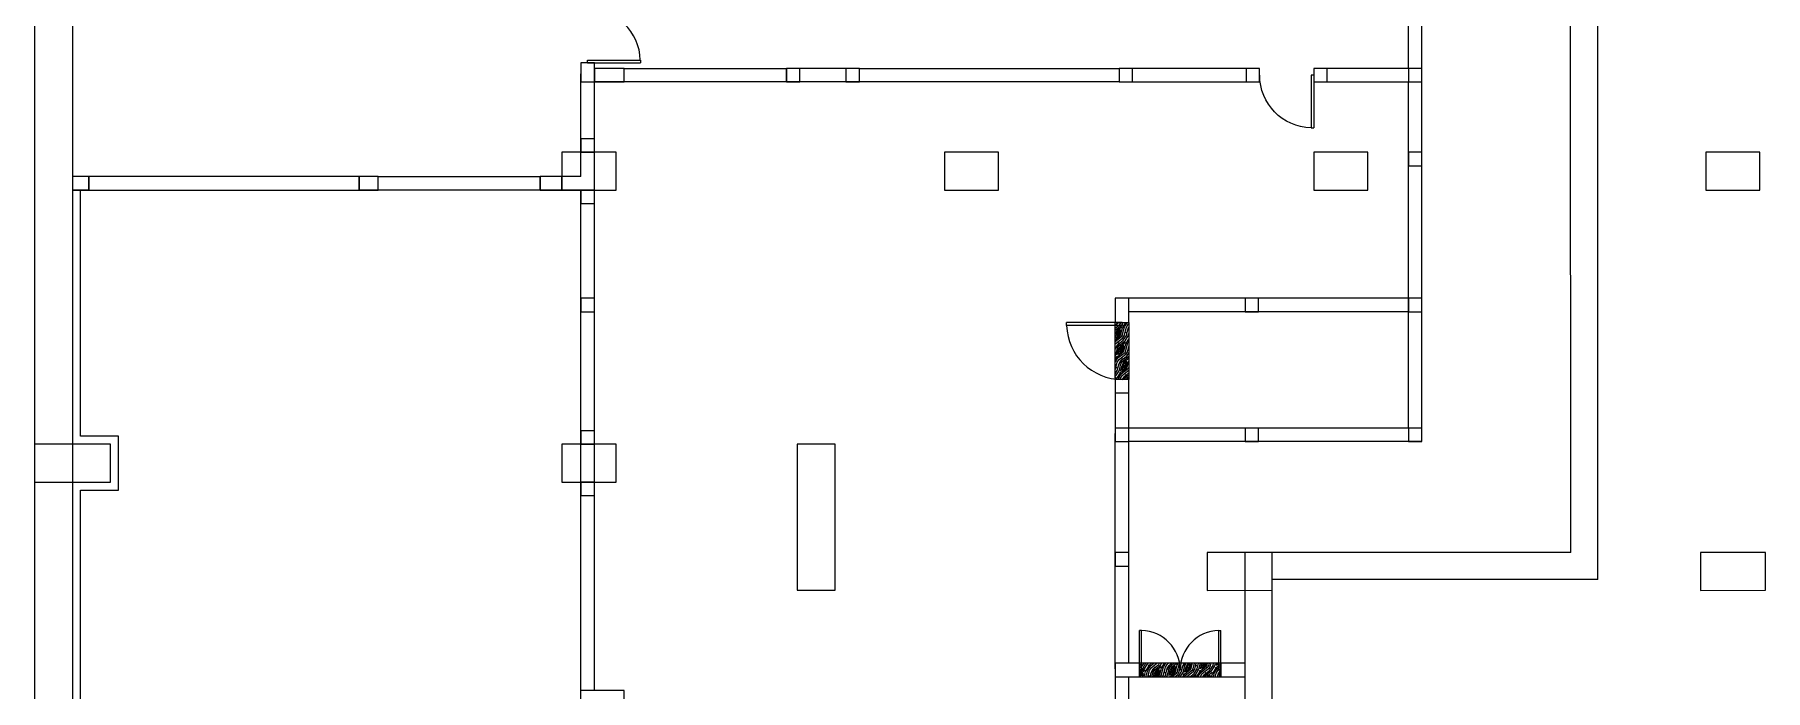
# Model space of a CAD drawing. Header units: metres. Extents: x -107920 to 223280, y -14950 to 38746.
# Drawn here: x -85220 to -53220, y 8100 to 20225 of the extents above; entities that cross this region are included whole.
import ezdxf

# ---------------------------------------------------------------- set-up
doc = ezdxf.new("R2010")
doc.units = ezdxf.units.M
doc.linetypes.add('__DASH', pattern=[0.35, 0.25, -0.1])
for name, color, linetype in [('06A_结构柱', 4, 'Continuous'), ('07A_墙体', 4, 'Continuous'), ('07A_结构墙', 5, 'Continuous'), ('13A_通风专业孔洞', 30, 'Continuous'), ('15A_排水沟、排水管', 45, 'Continuous'), ('WALL', 5, 'Continuous'), ('ZX-过门石', 63, 'Continuous')]:
    doc.layers.add(name, color=color, linetype=linetype)

msp = doc.modelspace()

# ---------------------------------------------------------------- linework, layer by layer
for p, q in [((-74995, 19700), (-74995, 19750)), ((-74995, 19750), (-74020, 19750)), ((-74995, 19700), (-74020, 19700)), ((-74020, 19750), (-74020, 19700)), ((-61570, 19475), (-61620, 19475)), ((-61620, 19475), (-61620, 18500)), ((-61570, 19475), (-61570, 18500)), ((-61620, 18500), (-61570, 18500)), ((-66139, 14847), (-66139, 14900)), ((-65115, 14900), (-66139, 14900)), ((-65115, 14847), (-66139, 14847)), ((-65115, 14900), (-65115, 14847)), ((-64790, 8475), (-64790, 9206)), ((-64753, 9206), (-64790, 9206)), ((-64752, 8475), (-64753, 9206)), ((-63327, 8475), (-63328, 9206)), ((-63328, 9206), (-63290, 9206)), ((-63290, 8475), (-63290, 9206)), ((-64790, 8475), (-64752, 8475)), ((-63290, 8475), (-63327, 8475))]:
    msp.add_line(p, q)
at = {"lineweight": 13}
for centre, major_axis, start_param, end_param in [((-74995, 19725), (-689, 689), 3.952635, 5.497787), ((-65115, 14873), (-724, 724), 0.811042, 2.356194), ((-64771, 8475), (-517, 517), 3.927046, 5.472199), ((-63309, 8475), (517, 517), 0.811097, 2.35625)]:
    msp.add_ellipse(centre, major_axis=major_axis, ratio=1, start_param=start_param, end_param=end_param, dxfattribs=at)
at = {"lineweight": 13, "extrusion": (0, 0, -1)}
msp.add_ellipse((-61595, 19475), major_axis=(689, 689), ratio=1, start_param=2.381838, end_param=3.926991, dxfattribs=at)
at = {"layer": '06A_结构柱'}
for p, q in [((-74870, 19700), (-75120, 19700)), ((-75120, 19700), (-75120, 19350)), ((-74870, 19350), (-74870, 19700)), ((-74320, 19600), (-74870, 19600)), ((-74870, 19600), (-74870, 19350)), ((-74320, 19350), (-74320, 19600)), ((-71070, 19600), (-71320, 19600)), ((-71320, 19600), (-71320, 19350)), ((-71070, 19350), (-71070, 19600)), ((-69970, 19600), (-70220, 19600)), ((-70220, 19600), (-70220, 19350)), ((-69970, 19350), (-69970, 19600)), ((-64920, 19600), (-65170, 19600)), ((-65170, 19600), (-65170, 19350)), ((-64920, 19350), (-64920, 19600)), ((-62570, 19600), (-62820, 19600)), ((-62820, 19600), (-62820, 19350)), ((-62570, 19350), (-62570, 19600)), ((-61320, 19600), (-61570, 19600)), ((-61570, 19600), (-61570, 19350)), ((-61320, 19350), (-61320, 19600)), ((-59570, 19600), (-59820, 19600)), ((-59820, 19600), (-59820, 19350)), ((-59570, 19350), (-59570, 19600)), ((-75120, 19350), (-74870, 19350)), ((-74870, 19350), (-74320, 19350)), ((-71320, 19350), (-71070, 19350)), ((-70220, 19350), (-69970, 19350)), ((-65170, 19350), (-64920, 19350)), ((-62820, 19350), (-62570, 19350)), ((-61570, 19350), (-61320, 19350)), ((-59820, 19350), (-59570, 19350)), ((-74870, 18300), (-75120, 18300)), ((-75120, 18300), (-75120, 18050)), ((-74870, 18050), (-74870, 18300)), ((-74470, 18050, 0), (-75470, 18050, 0)), ((-75470, 18050, 0), (-75470, 17350, 0)), ((-75120, 18050), (-74870, 18050)), ((-74470, 17350, 0), (-74470, 18050, 0)), ((-67400, 18050, 0), (-68400, 18050, 0)), ((-68400, 18050, 0), (-68400, 17350, 0)), ((-67400, 17350, 0), (-67400, 18050, 0)), ((-60570, 18050, 0), (-61570, 18050, 0)), ((-61570, 18050, 0), (-61570, 17350, 0)), ((-60570, 17350, 0), (-60570, 18050, 0)), ((-59570, 18050), (-59820, 18050)), ((-59820, 18050), (-59820, 17800)), ((-59570, 17800), (-59570, 18050)), ((-53320, 18050, 0), (-54320, 18050, 0)), ((-54320, 18050, 0), (-54320, 17350, 0)), ((-53320, 17350, 0), (-53320, 18050, 0)), ((-59820, 17800), (-59570, 17800)), ((-84220, 17600), (-84520, 17600)), ((-84520, 17600), (-84520, 17350)), ((-84520, 17350), (-84220, 17350)), ((-84220, 17350), (-84220, 17600)), ((-78870, 17600), (-79220, 17600)), ((-79220, 17600), (-79220, 17350)), ((-79220, 17350), (-78870, 17350)), ((-78870, 17350), (-78870, 17600)), ((-75470, 17600), (-75870, 17600)), ((-75870, 17600), (-75870, 17350)), ((-75870, 17350), (-75470, 17350)), ((-75470, 17350), (-75470, 17600)), ((-75470, 17350, 0), (-74470, 17350, 0)), ((-74870, 17350), (-75120, 17350)), ((-75120, 17350), (-75120, 17100)), ((-74870, 17100), (-74870, 17350)), ((-68400, 17350, 0), (-67400, 17350, 0)), ((-61570, 17350, 0), (-60570, 17350, 0)), ((-54320, 17350, 0), (-53320, 17350, 0)), ((-75120, 17100), (-74870, 17100)), ((-74870, 15350), (-75120, 15350)), ((-75120, 15350), (-75120, 15100)), ((-75120, 15100), (-74870, 15100)), ((-74870, 15100), (-74870, 15350)), ((-64990, 15350), (-65240, 15350)), ((-65240, 15350), (-65240, 14900)), ((-64990, 14900), (-64990, 15350)), ((-62590, 15350), (-62840, 15350)), ((-62840, 15350), (-62840, 15100)), ((-62840, 15100), (-62590, 15100)), ((-62590, 15100), (-62590, 15350)), ((-59570, 15350), (-59820, 15350)), ((-59820, 15350), (-59820, 15100)), ((-59820, 15100), (-59570, 15100)), ((-59570, 15100), (-59570, 15350)), ((-65240, 14900), (-64990, 14900)), ((-64990, 13850), (-65240, 13850)), ((-65240, 13850), (-65240, 13600)), ((-64990, 13600), (-64990, 13850)), ((-65240, 13600), (-64990, 13600)), ((-74870, 12900), (-75120, 12900)), ((-75120, 12900), (-75120, 12650)), ((-74870, 12650), (-74870, 12900)), ((-64990, 12950), (-65240, 12950)), ((-65240, 12950), (-65240, 12700)), ((-64990, 12700), (-64990, 12950)), ((-62590, 12950), (-62840, 12950)), ((-62840, 12950), (-62840, 12700)), ((-62590, 12700), (-62590, 12950)), ((-59570, 12950), (-59820, 12950)), ((-59820, 12950), (-59820, 12700)), ((-59570, 12700), (-59570, 12950)), ((-83820, 12650, 0), (-85220, 12650, 0)), ((-85220, 12650, 0), (-85220, 11950, 0)), ((-83820, 11950, 0), (-83820, 12650, 0)), ((-74470, 12650, 0), (-75470, 12650, 0)), ((-75470, 12650, 0), (-75470, 11950, 0)), ((-75120, 12650), (-74870, 12650)), ((-74470, 11950, 0), (-74470, 12650, 0)), ((-70420, 12650, 0), (-71120, 12650, 0)), ((-71120, 12650, 0), (-71120, 9950, 0)), ((-70420, 9950, 0), (-70420, 12650, 0)), ((-65240, 12700), (-64990, 12700)), ((-62840, 12700), (-62590, 12700)), ((-59820, 12700), (-59570, 12700)), ((-85220, 11950, 0), (-83820, 11950, 0)), ((-75470, 11950, 0), (-74470, 11950, 0)), ((-74870, 11950), (-75120, 11950)), ((-75120, 11950), (-75120, 11700)), ((-74870, 11700), (-74870, 11950)), ((-75120, 11700), (-74870, 11700)), ((-64990, 10649), (-65240, 10649)), ((-65240, 10649), (-65240, 10399)), ((-64990, 10399), (-64990, 10649)), ((-62340, 10650, 0), (-63540, 10649, 0)), ((-63540, 10649, 0), (-63540, 9949, 0)), ((-62340, 9950, 0), (-62340, 10650, 0)), ((-53220, 10650, 0), (-54420, 10649, 0)), ((-54420, 10649, 0), (-54420, 9949, 0)), ((-53220, 9950, 0), (-53220, 10650, 0)), ((-65240, 10399), (-64990, 10399)), ((-71120, 9950, 0), (-70420, 9950, 0)), ((-63540, 9949, 0), (-62340, 9950, 0)), ((-54420, 9949, 0), (-53220, 9950, 0)), ((-64790, 8600), (-65240, 8600)), ((-65240, 8600), (-65240, 8350)), ((-65240, 8350), (-64790, 8350)), ((-64790, 8350), (-64790, 8600)), ((-62839, 8600), (-63290, 8600)), ((-63290, 8600), (-63290, 8350)), ((-63290, 8350), (-62839, 8350)), ((-62839, 8350), (-62839, 8600))]:
    msp.add_line(p, q, dxfattribs=at)
at = {"layer": '07A_墙体'}
for p, q in [((-59820, 19600), (-59820, 21029)), ((-59570, 19500), (-59570, 21029)), ((-74870, 19700), (-75120, 19700)), ((-75120, 19700), (-75120, 19500)), ((-74870, 19600), (-74870, 19700)), ((-74320, 19600), (-74870, 19600)), ((-74320, 19350), (-74320, 19600)), ((-69970, 19600), (-71320, 19600)), ((-71320, 19350), (-71320, 19600)), ((-69970, 19350), (-69970, 19600)), ((-62570, 19600), (-65170, 19600)), ((-65170, 19600), (-65170, 19350)), ((-62570, 19350), (-62570, 19600)), ((-59820, 19600), (-61570, 19600)), ((-61570, 19600), (-61570, 19350)), ((-75120, 17600), (-75120, 19500)), ((-74870, 17498), (-74870, 19350)), ((-74320, 19350), (-74870, 19350)), ((-69970, 19350), (-71320, 19350)), ((-65170, 19350), (-62570, 19350)), ((-61570, 19350), (-59820, 19350)), ((-59820, 17497), (-59820, 19350)), ((-59570, 17497), (-59570, 19500)), ((-84220, 17600), (-84520, 17600)), ((-84220, 17350), (-84520, 17350)), ((-84220, 17350), (-84220, 17600)), ((-78870, 17600), (-79220, 17600)), ((-79220, 17350), (-79220, 17600)), ((-78870, 17350), (-79220, 17350)), ((-78870, 17350), (-78870, 17600)), ((-75120, 17600), (-75870, 17600)), ((-75870, 17350), (-75870, 17600)), ((-75120, 17350), (-75870, 17350)), ((-75120, 8100), (-75120, 17350)), ((-74870, 8100), (-74870, 17498)), ((-59820, 12950), (-59820, 17497)), ((-59570, 12700), (-59570, 17497)), ((-65240, 15350), (-65240, 14900)), ((-59820, 15350), (-65240, 15350)), ((-64990, 14900), (-64990, 15100)), ((-59820, 15100), (-64990, 15100)), ((-59820, 15100), (-59820, 15350)), ((-65240, 14900), (-64990, 14900)), ((-64990, 13850), (-65240, 13850)), ((-65240, 13850), (-65240, 12850)), ((-64990, 12950), (-64990, 13850)), ((-65240, 8500), (-65240, 12850)), ((-59820, 12950), (-64990, 12950)), ((-59570, 12700), (-64990, 12700)), ((-64990, 8600), (-64990, 12700)), ((-65240, 8500), (-65240, 7650)), ((-64790, 8600), (-64990, 8600)), ((-64990, 7650), (-64990, 8350)), ((-64990, 8350), (-64790, 8350)), ((-64790, 8350), (-64790, 8600)), ((-62839, 8600), (-63290, 8600)), ((-63290, 8600), (-63290, 8350)), ((-63290, 8350), (-62839, 8350))]:
    msp.add_line(p, q, dxfattribs=at)
at = {"layer": '07A_结构墙'}
for p, q in [((-56819, 10650), (-56820, 21029)), ((-56319, 10150), (-56320, 21029)), ((-56819, 10650), (-62839, 10650)), ((-62839, 8500), (-62839, 10650)), ((-56319, 10150), (-62339, 10150)), ((-62339, 8500), (-62339, 10150)), ((-62840, -10150), (-62839, 8500)), ((-62340, -10150), (-62339, 8500)), ((-75120, 6100), (-75120, 8100)), ((-74320, 8100), (-75120, 8100)), ((-74320, 7900), (-74320, 8100))]:
    msp.add_line(p, q, dxfattribs=at)
at = {"layer": '13A_通风专业孔洞', "linetype": '__DASH'}
for p, q in [((-74320, 19600), (-71320, 19600)), ((-74320, 19350), (-74320, 19600)), ((-71320, 19600), (-71320, 19350)), ((-69970, 19600), (-65170, 19600)), ((-69970, 19350), (-69970, 19600)), ((-65170, 19600), (-65170, 19350)), ((-71320, 19350), (-74320, 19350)), ((-65170, 19350), (-69970, 19350)), ((-84220, 17600), (-84220, 17350)), ((-79220, 17600), (-84220, 17600)), ((-84220, 17350), (-79220, 17350)), ((-79220, 17350), (-79220, 17600)), ((-78870, 17600), (-75870, 17600)), ((-78870, 17350), (-78870, 17600)), ((-75870, 17350), (-78870, 17350)), ((-75870, 17600), (-75870, 17350))]:
    msp.add_line(p, q, dxfattribs=at)
at = {"layer": '15A_排水沟、排水管'}
for p, q in [((-84370, 12800), (-84370, 17350)), ((-83670, 12800), (-84370, 12800)), ((-83670, 11800), (-83670, 12800)), ((-84370, 2750), (-84370, 11800)), ((-84370, 11800), (-83670, 11800))]:
    msp.add_line(p, q, dxfattribs=at)
at = {"layer": 'WALL'}
for p, q in [((-84520, 32950), (-84520, 17498)), ((-85220, 32150), (-85220, 17498)), ((-85220, 17498), (-85220, -14950)), ((-84520, 17498), (-84520, -14250))]:
    msp.add_line(p, q, dxfattribs=at)
at = {"layer": 'ZX-过门石', "color": 251, "linetype": 'Continuous'}
for p, q in [((-65240, 14892), (-65231, 14900)), ((-65240, 14850), (-65177, 14900)), ((-65240, 14798), (-65154, 14867)), ((-65240, 14796), (-65223, 14823)), ((-65240, 14753), (-65226, 14775)), ((-65240, 14695), (-65194, 14766)), ((-65226, 14775), (-65121, 14859)), ((-65222, 14684), (-65176, 14755)), ((-65194, 14766), (-65115, 14829)), ((-65184, 14723), (-65158, 14743)), ((-65176, 14755), (-65149, 14776)), ((-65167, 14710), (-65158, 14742)), ((-65160, 14681), (-65143, 14746)), ((-65154, 14867), (-65132, 14900)), ((-65143, 14746), (-65150, 14776)), ((-65142, 14670), (-65109, 14800)), ((-65121, 14858), (-65094, 14900)), ((-65110, 14661), (-65068, 14824)), ((-65109, 14800), (-65044, 14900)), ((-65078, 14653), (-65035, 14815)), ((-65068, 14824), (-65022, 14895)), ((-65045, 14708), (-65033, 14725)), ((-65035, 14815), (-65001, 14869)), ((-65033, 14662), (-65000, 14792)), ((-65021, 14895), (-65016, 14900)), ((-65010, 14761), (-64990, 14792)), ((-65001, 14869), (-64990, 14877)), ((-65000, 14792), (-64990, 14807)), ((-65240, 14694), (-65240, 14695)), ((-65240, 14584), (-65154, 14652)), ((-65240, 14549), (-65122, 14644)), ((-65240, 14617), (-65238, 14621)), ((-65240, 14407), (-65160, 14530)), ((-65240, 14500), (-65232, 14513)), ((-65240, 14401), (-65231, 14436)), ((-65239, 14619), (-65222, 14684)), ((-65239, 14619), (-65224, 14622)), ((-65232, 14513), (-65101, 14618)), ((-65232, 14298), (-65198, 14428)), ((-65231, 14436), (-65196, 14490)), ((-65224, 14622), (-65172, 14664)), ((-65216, 14655), (-65189, 14675)), ((-65204, 14671), (-65196, 14704)), ((-65203, 14304), (-65178, 14402)), ((-65198, 14428), (-65164, 14481)), ((-65196, 14490), (-65091, 14574)), ((-65190, 14675), (-65166, 14711)), ((-65178, 14402), (-65131, 14473)), ((-65172, 14664), (-65160, 14681)), ((-65164, 14481), (-65059, 14565)), ((-65160, 14390), (-65114, 14461)), ((-65154, 14652), (-65142, 14670)), ((-65142, 14378), (-65134, 14410)), ((-65131, 14473), (-65053, 14536)), ((-65127, 14382), (-65104, 14417)), ((-65122, 14644), (-65110, 14661)), ((-65122, 14429), (-65096, 14450)), ((-65113, 14462), (-65087, 14482)), ((-65104, 14416), (-65096, 14449)), ((-65101, 14617), (-65078, 14653)), ((-65098, 14388), (-65081, 14453)), ((-65091, 14573), (-65033, 14662)), ((-65091, 14637), (-65079, 14654)), ((-65081, 14453), (-65087, 14482)), ((-65080, 14376), (-65046, 14506)), ((-65059, 14565), (-65001, 14654)), ((-65048, 14368), (-65005, 14530)), ((-65046, 14506), (-64990, 14593)), ((-65015, 14359), (-64990, 14456)), ((-65005, 14530), (-64990, 14554)), ((-65001, 14654), (-64990, 14696)), ((-64990, 14612), (-64990, 14612)), ((-65240, 14286), (-65232, 14298)), ((-65240, 14208), (-65197, 14275)), ((-65240, 14162), (-65237, 14175)), ((-65240, 14028), (-65204, 14166)), ((-65237, 14175), (-65190, 14246)), ((-65222, 14256), (-65210, 14274)), ((-65204, 14166), (-65170, 14219)), ((-65202, 14013), (-65169, 14143)), ((-65197, 14275), (-65092, 14359)), ((-65190, 14246), (-65059, 14350)), ((-65187, 14309), (-65175, 14327)), ((-65179, 14112), (-65098, 14236)), ((-65177, 14325), (-65160, 14390)), ((-65177, 14325), (-65162, 14328)), ((-65170, 14005), (-65136, 14134)), ((-65169, 14220), (-65038, 14324)), ((-65169, 14143), (-65134, 14196)), ((-65162, 14329), (-65109, 14370)), ((-65153, 14361), (-65127, 14382)), ((-65141, 14011), (-65115, 14108)), ((-65136, 14135), (-65101, 14188)), ((-65134, 14196), (-65029, 14280)), ((-65115, 14108), (-65069, 14179)), ((-65114, 14032), (-65097, 14097)), ((-65110, 14370), (-65098, 14388)), ((-65101, 14188), (-64997, 14272)), ((-65097, 14097), (-65051, 14168)), ((-65092, 14359), (-65080, 14376)), ((-65091, 14068), (-65065, 14088)), ((-65080, 14084), (-65071, 14117)), ((-65069, 14180), (-64990, 14242)), ((-65065, 14088), (-65042, 14124)), ((-65060, 14136), (-65033, 14157)), ((-65059, 14350), (-65048, 14368)), ((-65051, 14168), (-65025, 14189)), ((-65047, 14077), (-65036, 14095)), ((-65042, 14123), (-65034, 14155)), ((-65038, 14324), (-65015, 14360)), ((-65036, 14094), (-65019, 14159)), ((-65029, 14343), (-65017, 14361)), ((-65029, 14280), (-64990, 14340)), ((-65029, 14065), (-65018, 14083)), ((-65019, 14159), (-65025, 14189)), ((-65018, 14083), (-64990, 14190)), ((-64997, 14271), (-64990, 14282)), ((-65240, 13955), (-65202, 14013)), ((-65240, 13906), (-65228, 13916)), ((-65240, 13872), (-65221, 13887)), ((-65228, 13916), (-65170, 14005)), ((-65217, 13850), (-65215, 13857)), ((-65215, 13857), (-65134, 13981)), ((-65214, 14058), (-65202, 14076)), ((-65183, 13850), (-65174, 13881)), ((-65174, 13881), (-65128, 13952)), ((-65159, 13963), (-65148, 13980)), ((-65148, 13850), (-65142, 13873)), ((-65142, 13873), (-65107, 13926)), ((-65134, 13982), (-65029, 14065)), ((-65128, 13952), (-64997, 14057)), ((-65125, 14016), (-65113, 14034)), ((-65114, 14032), (-65100, 14035)), ((-65107, 13926), (-64990, 14019)), ((-65106, 13850), (-65072, 13903)), ((-65100, 14035), (-65047, 14077)), ((-65096, 13850), (-65036, 13943)), ((-65072, 13903), (-64990, 13968)), ((-65068, 13850), (-65039, 13894)), ((-65039, 13895), (-64990, 13934)), ((-65030, 13850), (-65007, 13886)), ((-65007, 13886), (-64990, 13899)), ((-65005, 13850), (-64990, 13873)), ((-64997, 14057), (-64990, 14067)), ((-64790, 8595), (-64789, 8596)), ((-64790, 8561), (-64756, 8588)), ((-64790, 8518), (-64736, 8561)), ((-64790, 8467), (-64726, 8517)), ((-64790, 8432), (-64694, 8509)), ((-64790, 8380), (-64766, 8417)), ((-64789, 8596), (-64786, 8600)), ((-64785, 8350), (-64748, 8405)), ((-64770, 8350), (-64769, 8354)), ((-64766, 8417), (-64687, 8480)), ((-64757, 8373), (-64730, 8394)), ((-64756, 8588), (-64749, 8600)), ((-64748, 8405), (-64722, 8426)), ((-64747, 8350), (-64739, 8361)), ((-64739, 8360), (-64731, 8393)), ((-64736, 8561), (-64712, 8597)), ((-64728, 8350), (-64716, 8397)), ((-64726, 8517), (-64673, 8600)), ((-64726, 8580), (-64715, 8598)), ((-64716, 8397), (-64722, 8426)), ((-64712, 8597), (-64712, 8600)), ((-64707, 8350), (-64681, 8450)), ((-64694, 8509), (-64636, 8598)), ((-64681, 8450), (-64600, 8575)), ((-64673, 8350), (-64640, 8474)), ((-64640, 8474), (-64594, 8545)), ((-64638, 8350), (-64608, 8466)), ((-64636, 8598), (-64635, 8600)), ((-64625, 8556), (-64614, 8574)), ((-64618, 8358), (-64606, 8375)), ((-64608, 8466), (-64573, 8519)), ((-64600, 8575), (-64569, 8600)), ((-64597, 8350), (-64572, 8443)), ((-64594, 8545), (-64526, 8600)), ((-64583, 8411), (-64502, 8535)), ((-64573, 8519), (-64472, 8600)), ((-64572, 8443), (-64538, 8496)), ((-64562, 8350), (-64540, 8434)), ((-64540, 8434), (-64505, 8487)), ((-64538, 8496), (-64433, 8580)), ((-64534, 8350), (-64519, 8408)), ((-64519, 8408), (-64473, 8479)), ((-64513, 8350), (-64501, 8396)), ((-64505, 8488), (-64400, 8571)), ((-64501, 8396), (-64455, 8467)), ((-64495, 8367), (-64469, 8388)), ((-64485, 8350), (-64451, 8376)), ((-64484, 8384), (-64475, 8416)), ((-64473, 8479), (-64394, 8542)), ((-64469, 8388), (-64446, 8423)), ((-64463, 8435), (-64437, 8456)), ((-64455, 8468), (-64429, 8489)), ((-64452, 8350), (-64433, 8365)), ((-64451, 8376), (-64439, 8394)), ((-64446, 8422), (-64437, 8455)), ((-64439, 8394), (-64423, 8459)), ((-64433, 8580), (-64420, 8600)), ((-64433, 8365), (-64422, 8383)), ((-64422, 8459), (-64429, 8488)), ((-64422, 8383), (-64388, 8512)), ((-64409, 8350), (-64401, 8356)), ((-64401, 8356), (-64389, 8374)), ((-64400, 8571), (-64382, 8600)), ((-64389, 8374), (-64347, 8536)), ((-64388, 8512), (-64331, 8600)), ((-64370, 8350), (-64359, 8367)), ((-64367, 8350), (-64357, 8366)), ((-64357, 8366), (-64314, 8528)), ((-64347, 8536), (-64306, 8600)), ((-64329, 8350), (-64313, 8375)), ((-64324, 8420), (-64312, 8438)), ((-64314, 8528), (-64280, 8581)), ((-64313, 8375), (-64279, 8505)), ((-64291, 8350), (-64280, 8367)), ((-64289, 8473), (-64208, 8598)), ((-64280, 8581), (-64257, 8600)), ((-64280, 8367), (-64246, 8496)), ((-64279, 8505), (-64244, 8558)), ((-64251, 8373), (-64226, 8470)), ((-64246, 8496), (-64212, 8550)), ((-64244, 8558), (-64192, 8600)), ((-64237, 8350), (-64140, 8427)), ((-64235, 8378), (-64223, 8396)), ((-64226, 8470), (-64179, 8541)), ((-64225, 8394), (-64208, 8459)), ((-64225, 8394), (-64210, 8397)), ((-64212, 8550), (-64149, 8600)), ((-64210, 8397), (-64157, 8439)), ((-64208, 8459), (-64162, 8530)), ((-64201, 8429), (-64175, 8450)), ((-64194, 8350), (-64107, 8419)), ((-64190, 8446), (-64182, 8478)), ((-64179, 8541), (-64106, 8600)), ((-64175, 8450), (-64152, 8486)), ((-64170, 8498), (-64144, 8518)), ((-64161, 8530), (-64135, 8551)), ((-64157, 8439), (-64146, 8456)), ((-64152, 8485), (-64144, 8517)), ((-64146, 8456), (-64129, 8521)), ((-64140, 8427), (-64128, 8445)), ((-64140, 8350), (-64086, 8392)), ((-64129, 8521), (-64135, 8551)), ((-64128, 8445), (-64094, 8575)), ((-64107, 8419), (-64096, 8436)), ((-64096, 8436), (-64053, 8599)), ((-64094, 8575), (-64078, 8600)), ((-64086, 8392), (-64063, 8428)), ((-64077, 8411), (-64065, 8429)), ((-64076, 8350), (-64019, 8437)), ((-64063, 8428), (-64021, 8590)), ((-64053, 8599), (-64053, 8600)), ((-64038, 8350), (-63987, 8429)), ((-64030, 8483), (-64019, 8500)), ((-64021, 8590), (-64015, 8600)), ((-64019, 8437), (-63985, 8567)), ((-63996, 8536), (-63954, 8600)), ((-63988, 8350), (-63951, 8406)), ((-63987, 8429), (-63953, 8559)), ((-63985, 8567), (-63964, 8600)), ((-63976, 8387), (-63965, 8405)), ((-63962, 8350), (-63945, 8376)), ((-63957, 8435), (-63932, 8532)), ((-63953, 8559), (-63926, 8600)), ((-63951, 8406), (-63846, 8489)), ((-63945, 8376), (-63814, 8481)), ((-63941, 8440), (-63930, 8458)), ((-63932, 8532), (-63888, 8600)), ((-63931, 8456), (-63914, 8521)), ((-63931, 8456), (-63916, 8459)), ((-63924, 8350), (-63793, 8455)), ((-63924, 8350), (-63924, 8350)), ((-63916, 8459), (-63864, 8501)), ((-63914, 8521), (-63868, 8592)), ((-63908, 8492), (-63882, 8513)), ((-63897, 8508), (-63888, 8541)), ((-63882, 8512), (-63859, 8548)), ((-63876, 8560), (-63850, 8581)), ((-63868, 8592), (-63859, 8600)), ((-63864, 8501), (-63852, 8519)), ((-63864, 8350), (-63853, 8367)), ((-63860, 8350), (-63784, 8411)), ((-63859, 8547), (-63851, 8579)), ((-63852, 8519), (-63836, 8584)), ((-63846, 8489), (-63835, 8507)), ((-63836, 8584), (-63839, 8600)), ((-63835, 8507), (-63811, 8600)), ((-63817, 8350), (-63751, 8402)), ((-63814, 8481), (-63802, 8499)), ((-63802, 8499), (-63776, 8600)), ((-63793, 8455), (-63770, 8490)), ((-63784, 8411), (-63726, 8500)), ((-63783, 8474), (-63772, 8492)), ((-63774, 8350), (-63745, 8373)), ((-63770, 8490), (-63741, 8600)), ((-63751, 8402), (-63693, 8491)), ((-63737, 8545), (-63725, 8563)), ((-63735, 8350), (-63658, 8468)), ((-63726, 8500), (-63700, 8600)), ((-63702, 8598), (-63701, 8600)), ((-63702, 8350), (-63698, 8367)), ((-63698, 8367), (-63651, 8439)), ((-63693, 8491), (-63665, 8600)), ((-63683, 8449), (-63671, 8467)), ((-63668, 8350), (-63665, 8359)), ((-63665, 8359), (-63631, 8412)), ((-63664, 8497), (-63639, 8595)), ((-63658, 8468), (-63553, 8552)), ((-63651, 8439), (-63520, 8543)), ((-63648, 8502), (-63636, 8520)), ((-63639, 8595), (-63635, 8600)), ((-63638, 8518), (-63621, 8583)), ((-63638, 8518), (-63623, 8521)), ((-63631, 8413), (-63499, 8517)), ((-63623, 8521), (-63571, 8563)), ((-63621, 8583), (-63610, 8600)), ((-63621, 8350), (-63595, 8389)), ((-63614, 8554), (-63588, 8575)), ((-63611, 8350), (-63559, 8429)), ((-63603, 8571), (-63596, 8600)), ((-63595, 8389), (-63490, 8473)), ((-63588, 8575), (-63572, 8600)), ((-63583, 8350), (-63563, 8381)), ((-63571, 8563), (-63559, 8581)), ((-63563, 8381), (-63458, 8465)), ((-63559, 8581), (-63554, 8600)), ((-63553, 8552), (-63541, 8569)), ((-63545, 8350), (-63530, 8372)), ((-63541, 8569), (-63533, 8600)), ((-63530, 8373), (-63451, 8435)), ((-63520, 8543), (-63509, 8561)), ((-63520, 8350), (-63512, 8361)), ((-63512, 8361), (-63486, 8382)), ((-63509, 8561), (-63499, 8600)), ((-63499, 8517), (-63476, 8552)), ((-63490, 8473), (-63432, 8562)), ((-63490, 8536), (-63478, 8554)), ((-63480, 8352), (-63486, 8382)), ((-63481, 8350), (-63480, 8352)), ((-63476, 8552), (-63464, 8600)), ((-63460, 8350), (-63445, 8406)), ((-63458, 8464), (-63400, 8553)), ((-63445, 8406), (-63364, 8530)), ((-63432, 8562), (-63422, 8600)), ((-63425, 8350), (-63404, 8430)), ((-63404, 8430), (-63358, 8501)), ((-63400, 8553), (-63388, 8600)), ((-63390, 8350), (-63372, 8421)), ((-63389, 8511), (-63378, 8529)), ((-63372, 8421), (-63337, 8475)), ((-63370, 8560), (-63360, 8600)), ((-63364, 8530), (-63290, 8590)), ((-63358, 8501), (-63290, 8555)), ((-63355, 8565), (-63343, 8582)), ((-63349, 8350), (-63336, 8398)), ((-63346, 8367), (-63290, 8454)), ((-63344, 8580), (-63339, 8600)), ((-63344, 8581), (-63330, 8584)), ((-63337, 8475), (-63290, 8512)), ((-63336, 8398), (-63302, 8452)), ((-63330, 8584), (-63310, 8600)), ((-63314, 8350), (-63304, 8390)), ((-63304, 8390), (-63290, 8411)), ((-63302, 8452), (-63290, 8461))]:
    msp.add_line(p, q, dxfattribs=at)
at = {"layer": 'ZX-过门石', "color": 251}
for p, q in [((-65240, 14900), (-64990, 14900)), ((-65240, 13850), (-65240, 14900)), ((-64990, 14900), (-64990, 13850)), ((-64990, 13850), (-65240, 13850)), ((-63290, 8600), (-64790, 8600)), ((-64790, 8600), (-64790, 8350)), ((-64790, 8350), (-63290, 8350)), ((-63290, 8350), (-63290, 8600))]:
    msp.add_line(p, q, dxfattribs=at)

doc.saveas('drawing.dxf')
